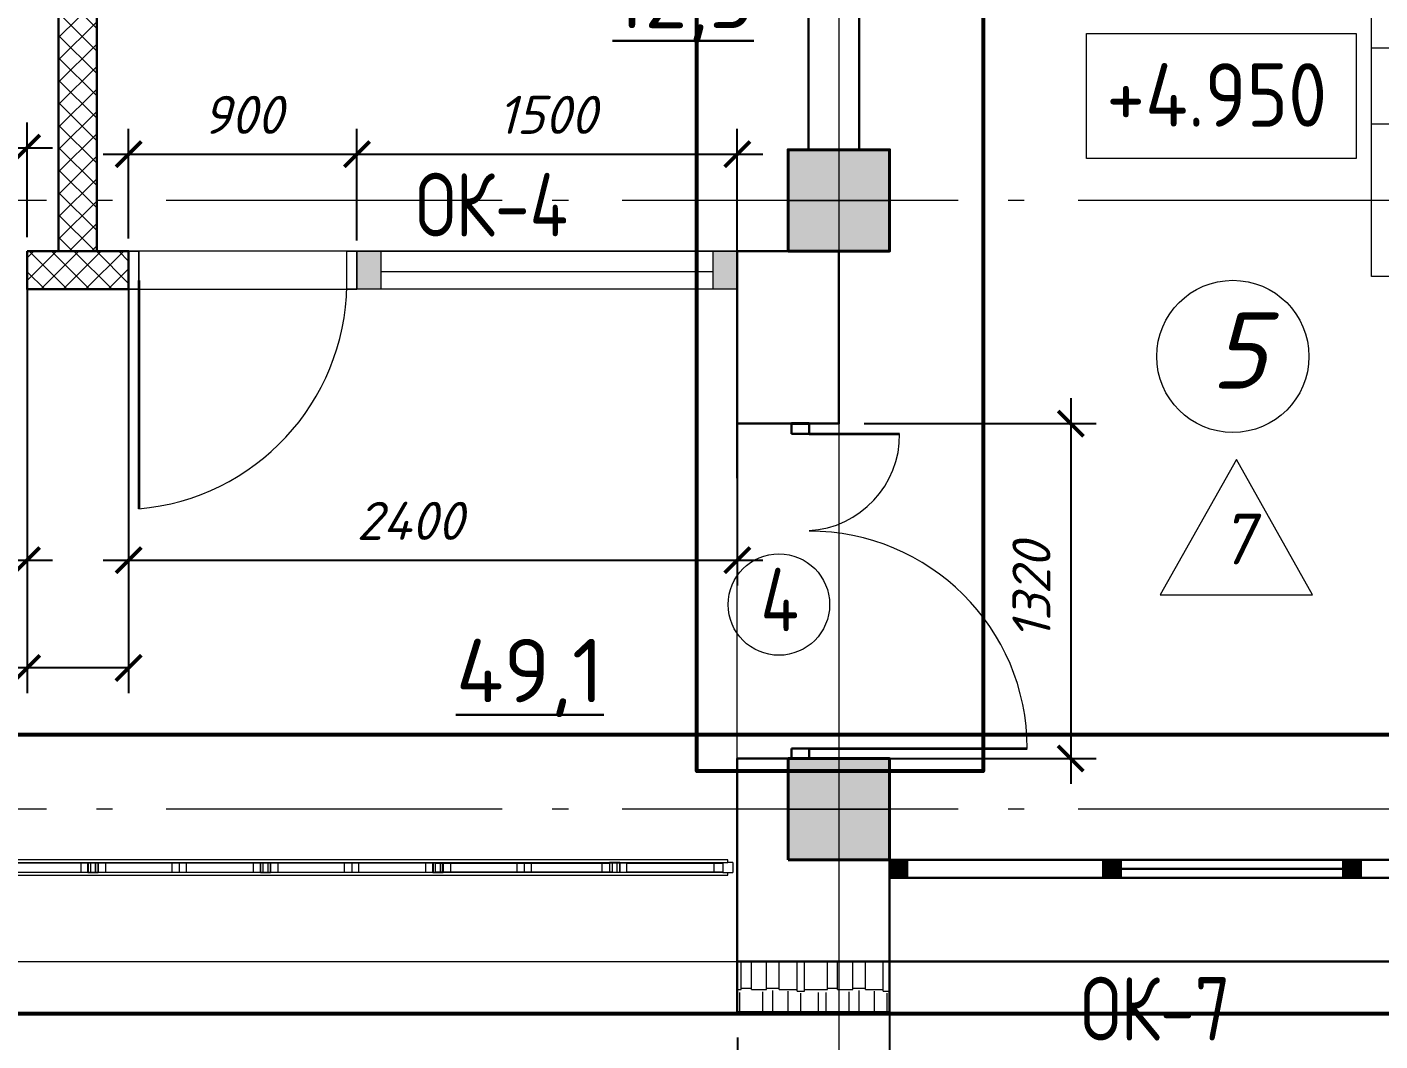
# Model space of a CAD drawing. Header units: millimetres. Extents: x -6419137 to 687965, y -598396 to 179722.
# Drawn here: x 231369 to 236702, y 12472 to 16468 of the extents above; entities that cross this region are included whole.
import ezdxf
from ezdxf.enums import TextEntityAlignment as Align

# ---------------------------------------------------------------- set-up
doc = ezdxf.new("R2010")
doc.units = ezdxf.units.MM
doc.header["$MEASUREMENT"] = 0
doc.linetypes.add('Double Dashed', pattern=[1797.222233, 1325, -211.666656, 63.333344, -197.222233])
for name, color, linetype, lineweight in [('Двери ArchiCAD', 7, 'Continuous', 0), ('Двери ArchiCAD_Ном._пера__96', 7, 'Continuous', 5), ('Двери ArchiCAD_Ном._пера__97', 7, 'Continuous', 30), ('Двери ArchiCAD_Ном._пера__98', 7, 'Continuous', 35), ('Двери ArchiCAD_Ном._пера__99', 7, 'Continuous', 40), ('колонны_Ном._пера__94', 252, 'Continuous', 5), ('колонны_Ном._пера__99', 7, 'Continuous', 40), ('лестницы_Ном._пера__96', 7, 'Continuous', 13), ('марки окон дверей', 7, 'Continuous', 0), ('марки окон дверей_Ном._пера__96', 7, 'Continuous', 5), ('Окна ArchiCAD_Ном._пера__96', 7, 'Continuous', 5), ('Окна ArchiCAD_Ном._пера__97', 7, 'Continuous', 5), ('Окна ArchiCAD_Ном._пера__99', 7, 'Continuous', 40), ('оси_Ном._пера__96', 7, 'Continuous', 5), ('площади_Ном._пера__96', 7, 'Continuous', 13), ('текст_Ном._пера__96', 7, 'Continuous', 5), ('чертеж_Ном._пера__91', 250, 'Continuous', 5), ('чертеж_Ном._пера__96', 7, 'Continuous', 13), ('штриховка_Ном._пера__95', 251, 'Continuous', 5), ('экспликац проемов_Ном._пера__1', 7, 'Continuous', 5), ('экспликац проемов_Ном._пера__97', 7, 'Continuous', 5), ('№ помещений_Ном._пера__96', 7, 'Continuous', 13)]:
    doc.layers.add(name, color=color, linetype=linetype, lineweight=lineweight)
for name, color, linetype in [('колонны', 7, 'Continuous'), ('оси', 7, 'Continuous'), ('размеры', 7, 'Continuous'), ('стены внутр', 7, 'Continuous'), ('стены наруж', 7, 'Continuous'), ('текст', 7, 'Continuous'), ('№ помещений', 7, 'Continuous')]:
    doc.layers.add(name, color=color, linetype=linetype)
doc.styles.get("Standard").update_dxf_attribs({"font": 'isocpeui.ttf'})
doc.styles.add('СГЕНЕРИР_СТИЛЬ_1', font='gost_2_304-81_type.ttf')
doc.styles.add('СГЕНЕРИР_СТИЛЬ_2', font='gost_2_304-81_type.ttf')
doc.styles.add('СГЕНЕРИР_СТИЛЬ_3', font='CS_Gost2304.shx')
doc.styles.add('СГЕНЕРИР_СТИЛЬ_5', font='CS_Gost2304.shx')
doc.styles.add('СГЕНЕРИР_СТИЛЬ_9', font='isocp.shx')
doc.dimstyles.get("Standard").update_dxf_attribs({"dimtxt": 150, "dimasz": 100, "dimexe": 100, "dimexo": 100, "dimgap": 80, "dimtad": 1, "dimtoh": 1, "dimdec": 0, "dimzin": 0, "dimdsep": 46, "dimtxsty": 'Standard', "dimblk": 'ARCHTICK', "dimblk2": 'ARCHTICK', "dimcen": 0.09, "dimdle": 100, "dimadec": 0, "dimazin": 0, "dimtfac": 1, "dimtdec": 0, "dimtofl": 0, "dimtmove": 0, "dimatfit": 3, "dimfxl": 1, "dimtolj": 1, "dimtzin": 0, "dimarcsym": 0})
pattern_1 = [(45, (842.22223, 0), (-0.088388348, 0.088388348), [])]

# ---------------------------------------------------------------- blocks, each defined once
blk = doc.blocks.new('л 4950 17+3+15')
at = {"layer": 'лестницы_Ном._пера__96', "linetype": 'Continuous'}
for p, q in [((1100, 0), (1100, 4800)), ((0, 900), (1100, 900)), ((0, 600), (1100, 600)), ((0, 300), (1100, 300)), ((0, 0), (1100, 0))]:
    blk.add_line(p, q, dxfattribs=at)
blk = doc.blocks.new('Стандартный маркер сетки_11')
at = {"layer": 'оси_Ном._пера__96', "linetype": 'Double Dashed'}
blk.add_line((900, 0), (20403.4, 0), dxfattribs=at)
at = {"layer": 'оси_Ном._пера__96', "style": 'СГЕНЕРИР_СТИЛЬ_3'}
blk.add_attdef('AC_MarkerText_1', text='', height=350, rotation=90, dxfattribs=at).set_placement((21973.1, -208.7), align=Align.BOTTOM_LEFT)
blk = doc.blocks.new('Стандартный маркер сетки_15')
at = {"layer": 'оси_Ном._пера__96', "linetype": 'Double Dashed'}
blk.add_line((900, 0), (76534.9, 0), dxfattribs=at)
at = {"layer": 'оси_Ном._пера__96', "style": 'СГЕНЕРИР_СТИЛЬ_2'}
for tag, p in [('AC_MarkerText_1_1', (-260.8, 269.7)), ('AC_MarkerText_1_2', (77974.1, 269.7))]:
    blk.add_attdef(tag, text='', height=350, rotation=180, dxfattribs=at).set_placement(p, align=Align.BOTTOM_LEFT)
blk = doc.blocks.new('Номер помещения 15_5')
at = {"layer": '№ помещений_Ном._пера__96', "linetype": 'Continuous'}
blk.add_circle((0, 0), 300, dxfattribs=at)
at = {"layer": '№ помещений_Ном._пера__96', "insert": (-87.3, 23.3), "char_height": 300, "attachment_point": 4}
blk.add_mtext('5', dxfattribs=at)
blk = doc.blocks.new('Номер помещения 16_10')
at = {"layer": 'марки окон дверей_Ном._пера__96', "color": 1}
blk.add_circle((0, 0), 200, dxfattribs=at)
at = {"layer": 'марки окон дверей_Ном._пера__96', "insert": (-72.7, 19.4), "char_height": 250, "attachment_point": 4, "style": 'СГЕНЕРИР_СТИЛЬ_5'}
blk.add_mtext('4', dxfattribs=at)
blk = doc.blocks.new('_ArchTick')
at = {"color": 0, "linetype": 'ByBlock', "const_width": 0.15}
blk.add_lwpolyline([(-0.5, -0.5), (0.5, 0.5)], dxfattribs=at)
blk = doc.blocks.new('*D430')
at = {"layer": 'Defpoints', "color": 0, "transparency": 16777216}
for p in [(234169.9, 12585.1), (228870.1, 12383.8), (234169.9, 11780.1)]:
    blk.add_point(p, dxfattribs=at)
at = {"layer": 'размеры', "color": 0, "lineweight": -2, "transparency": 16777216}
for p, q in [((234169.9, 12485.1), (234169.9, 11680.1)), ((228870.1, 12283.8), (228870.1, 11680.1)), ((228770.1, 11780.1), (234269.9, 11780.1))]:
    blk.add_line(p, q, dxfattribs=at)
at = {"layer": 'размеры', "color": 0, "lineweight": -2, "transparency": 16777216, "xscale": 100, "yscale": 100, "zscale": 100, "rotation": 180}
blk.add_blockref('_ArchTick', (228870.1, 11780.1), dxfattribs=at)
at = {"layer": 'размеры', "color": 0, "lineweight": -2, "transparency": 16777216, "xscale": 100, "yscale": 100, "zscale": 100}
blk.add_blockref('_ArchTick', (234169.9, 11780.1), dxfattribs=at)
at = {"layer": 'размеры', "color": 0, "transparency": 16777216, "insert": (231265, 11935.1), "char_height": 150, "attachment_point": 5}
blk.add_mtext('\\A1;5300', dxfattribs=at)
blk = doc.blocks.new('Колонна_15_1', base_point=(22379, 71855.7))
at = {"layer": 'колонны_Ном._пера__94', "linetype": 'Continuous'}
blk.add_hatch(color=256, dxfattribs=at).paths.add_polyline_path([(22179, 71646.7), (22579, 71646.7), (22579, 72046.7), (22179, 72046.7)])
at = {"layer": 'колонны_Ном._пера__94', "color": 253, "lineweight": 5, "true_color": 0xa3a3a3}
for points in [[(22379, 72046.7), (22379, 71646.7)], [(22179, 71846.7), (22579, 71846.7)]]:
    blk.add_lwpolyline(points, dxfattribs=at)
at = {"layer": 'колонны_Ном._пера__99', "linetype": 'Continuous', "flags": 128}
blk.add_lwpolyline([(22179, 71646.7), (22579, 71646.7), (22579, 72046.7), (22179, 72046.7)], close=True, dxfattribs=at)
blk = doc.blocks.new('*D487')
at = {"layer": 'Defpoints', "color": 0, "transparency": 16777216}
for p in [(228768.9, 15670.1), (231368.9, 15635.1), (231368.9, 14366.9)]:
    blk.add_point(p, dxfattribs=at)
at = {"layer": 'размеры', "color": 0, "lineweight": -2, "transparency": 16777216}
for p, q in [((228768.9, 15570.1), (228768.9, 14266.9)), ((231368.9, 15535.1), (231368.9, 14266.9)), ((228668.9, 14366.9), (231468.9, 14366.9))]:
    blk.add_line(p, q, dxfattribs=at)
at = {"layer": 'размеры', "color": 0, "lineweight": -2, "transparency": 16777216, "xscale": 100, "yscale": 100, "zscale": 100, "rotation": 180}
blk.add_blockref('_ArchTick', (228768.9, 14366.9), dxfattribs=at)
at = {"layer": 'размеры', "color": 0, "lineweight": -2, "transparency": 16777216, "xscale": 100, "yscale": 100, "zscale": 100}
blk.add_blockref('_ArchTick', (231368.9, 14366.9), dxfattribs=at)
at = {"layer": 'размеры', "color": 0, "transparency": 16777216, "insert": (230094.1, 14521.9), "char_height": 150, "attachment_point": 5}
blk.add_mtext('\\A1;2600', dxfattribs=at)
blk = doc.blocks.new('*D488')
at = {"layer": 'Defpoints', "color": 0, "transparency": 16777216}
for p in [(231369.2, 15992.5), (230468.9, 15547.5), (231369.2, 15540.2)]:
    blk.add_point(p, dxfattribs=at)
at = {"layer": 'размеры', "color": 0, "lineweight": -2, "transparency": 16777216}
for p, q in [((230468.9, 15647.5), (230468.9, 16092.5)), ((231369.2, 15640.2), (231369.2, 16092.5)), ((230368.9, 15992.5), (231469.2, 15992.5))]:
    blk.add_line(p, q, dxfattribs=at)
at = {"layer": 'размеры', "color": 0, "lineweight": -2, "transparency": 16777216, "xscale": 100, "yscale": 100, "zscale": 100, "rotation": 180}
blk.add_blockref('_ArchTick', (230468.9, 15992.5), dxfattribs=at)
at = {"layer": 'размеры', "color": 0, "lineweight": -2, "transparency": 16777216, "xscale": 100, "yscale": 100, "zscale": 100}
blk.add_blockref('_ArchTick', (231369.2, 15992.5), dxfattribs=at)
at = {"layer": 'размеры', "color": 0, "transparency": 16777216, "insert": (230919.1, 16147.5), "char_height": 150, "attachment_point": 5}
blk.add_mtext('\\A1;900', dxfattribs=at)
blk = doc.blocks.new('*D489')
at = {"layer": 'Defpoints', "color": 0, "transparency": 16777216}
for p in [(232669.2, 15967.4), (231769.2, 15534.7), (232669.2, 15527.4)]:
    blk.add_point(p, dxfattribs=at)
at = {"layer": 'размеры', "color": 0, "lineweight": -2, "transparency": 16777216}
for p, q in [((231769.2, 15634.7), (231769.2, 16067.4)), ((232669.2, 15627.4), (232669.2, 16067.4)), ((231669.2, 15967.4), (232769.2, 15967.4))]:
    blk.add_line(p, q, dxfattribs=at)
at = {"layer": 'размеры', "color": 0, "lineweight": -2, "transparency": 16777216, "xscale": 100, "yscale": 100, "zscale": 100, "rotation": 180}
blk.add_blockref('_ArchTick', (231769.2, 15967.4), dxfattribs=at)
at = {"layer": 'размеры', "color": 0, "lineweight": -2, "transparency": 16777216, "xscale": 100, "yscale": 100, "zscale": 100}
blk.add_blockref('_ArchTick', (232669.2, 15967.4), dxfattribs=at)
at = {"layer": 'размеры', "color": 0, "transparency": 16777216, "insert": (232219.2, 16122.4), "char_height": 150, "attachment_point": 5}
blk.add_mtext('\\A1;900', dxfattribs=at)
blk = doc.blocks.new('*D490')
at = {"layer": 'Defpoints', "color": 0, "transparency": 16777216}
for p in [(231769.2, 15331.6), (234168.9, 15313.4), (234168.9, 14366.9)]:
    blk.add_point(p, dxfattribs=at)
at = {"layer": 'размеры', "color": 0, "lineweight": -2, "transparency": 16777216}
for p, q in [((231769.2, 15231.6), (231769.2, 14266.9)), ((234168.9, 15213.4), (234168.9, 14266.9)), ((231669.2, 14366.9), (234268.9, 14366.9))]:
    blk.add_line(p, q, dxfattribs=at)
at = {"layer": 'размеры', "color": 0, "lineweight": -2, "transparency": 16777216, "xscale": 100, "yscale": 100, "zscale": 100, "rotation": 180}
blk.add_blockref('_ArchTick', (231769.2, 14366.9), dxfattribs=at)
at = {"layer": 'размеры', "color": 0, "lineweight": -2, "transparency": 16777216, "xscale": 100, "yscale": 100, "zscale": 100}
blk.add_blockref('_ArchTick', (234168.9, 14366.9), dxfattribs=at)
at = {"layer": 'размеры', "color": 0, "transparency": 16777216, "insert": (232878.5, 14521.9), "char_height": 150, "attachment_point": 5}
blk.add_mtext('\\A1;2400', dxfattribs=at)
blk = doc.blocks.new('A$C183D5E72')
at = {"layer": 'Двери ArchiCAD_Ном._пера__97', "linetype": 'Continuous', "true_color": 0x3dcfff}
h = blk.add_hatch(dxfattribs=at)
h.set_pattern_fill('ANSI31', color=140)
h.paths.add_polyline_path([(-1010.8, 388.8), (-1080.8, 388.8), (-1080.8, 318.8), (-1010.8, 318.8)])
h = blk.add_hatch(dxfattribs=at)
h.set_pattern_fill('ANSI31', color=140)
h.set_pattern_definition(pattern_1)
h.paths.add_polyline_path([(-168.6, 388.8), (-238.6, 388.8), (-238.6, 318.8), (-168.6, 318.8)])
h = blk.add_hatch(dxfattribs=at)
h.set_pattern_fill('ANSI31', color=140)
h.set_pattern_definition(pattern_1)
h.paths.add_polyline_path([(707, 388.8), (777, 388.8), (777, 318.8), (707, 318.8)])
h = blk.add_hatch(dxfattribs=at)
h.set_pattern_fill('ANSI31', color=140)
h.set_pattern_definition([(45, (2630, 0), (-0.088388348, 0.088388348), [])])
h.paths.add_polyline_path([(1619.2, 388.8), (1549.2, 388.8), (1549.2, 318.8), (1619.2, 318.8)])
at = {"layer": 'Двери ArchiCAD_Ном._пера__97', "color": 140, "linetype": 'Continuous', "true_color": 0x3dcfff}
for p, q in [((-1080.8, 388.8), (-1010.8, 388.8)), ((-1080.8, 318.8), (-1080.8, 388.8)), ((-1080.8, 318.8), (-1080.8, 388.8)), ((-1080.8, -11.2), (-1080.8, 388.8)), ((-1080.8, 388.8), (1619.2, 388.8)), ((-1010.8, 388.8), (1549.2, 388.8)), ((-1010.8, 318.8), (-1010.8, 388.8)), ((-1010.8, 388.8), (-1010.8, 318.8)), ((-238.6, 388.8), (-168.6, 388.8)), ((-238.6, 318.8), (-238.6, 388.8)), ((-238.6, 318.8), (-238.6, 388.8)), ((-168.6, 318.8), (-168.6, 388.8)), ((-168.6, 388.8), (-168.6, 318.8)), ((707, 318.8), (707, 388.8)), ((777, 388.8), (707, 388.8)), ((707, 388.8), (707, 318.8)), ((777, 318.8), (777, 388.8)), ((777, 318.8), (777, 388.8)), ((1549.2, 388.8), (1549.2, 318.8)), ((1549.2, 388.8), (1549.2, 318.8)), ((1549.2, 318.8), (1549.2, 388.8)), ((1549.2, 388.8), (1619.2, 388.8)), ((1619.2, 388.8), (1619.2, 318.8)), ((1619.2, 388.8), (1619.2, -11.2)), ((-1010.8, 318.8), (-1080.8, 318.8)), ((1549.2, 318.8), (-1010.8, 318.8)), ((-168.6, 318.8), (-238.6, 318.8)), ((707, 318.8), (777, 318.8)), ((1619.2, 318.8), (1549.2, 318.8)), ((1619.2, -11.2), (-1080.8, -11.2))]:
    blk.add_line(p, q, dxfattribs=at)
blk.add_lwpolyline([(-168.6, 353.8), (707, 353.8)], dxfattribs=at)
at = {"layer": 'Двери ArchiCAD_Ном._пера__99', "color": 140, "linetype": 'Continuous', "true_color": 0x3dcfff}
blk.add_line((1619.2, 318.8), (1619.2, 388.8), dxfattribs=at)
blk = doc.blocks.new('A$C6D3F4546')
at = {"layer": 'Двери ArchiCAD_Ном._пера__97', "linetype": 'Continuous'}
for p, q in [((-21.4, 973.6), (-21.4, 933.6)), ((48.6, 973.6), (-21.4, 973.6)), ((48.6, 933.6), (48.6, 973.6)), ((-21.4, 933.6), (48.6, 933.6)), ((48.6, -306.4), (-21.4, -306.4)), ((-21.4, -306.4), (-21.4, -346.4)), ((48.6, -346.4), (48.6, -306.4)), ((-21.4, -346.4), (48.6, -346.4))]:
    blk.add_line(p, q, dxfattribs=at)
at = {"layer": 'Двери ArchiCAD_Ном._пера__97', "color": 253, "linetype": 'Continuous', "true_color": 0xa3a3a3}
for p, q in [((-21.4, 973.6), (-21.4, 933.6)), ((48.6, 973.6), (-21.4, 973.6)), ((48.6, 933.6), (48.6, 973.6)), ((-21.4, 933.6), (48.6, 933.6)), ((48.6, -306.4), (-21.4, -306.4)), ((-21.4, -306.4), (-21.4, -346.4)), ((48.6, -346.4), (48.6, -306.4)), ((-21.4, -346.4), (48.6, -346.4))]:
    blk.add_line(p, q, dxfattribs=at)
at = {"layer": 'Двери ArchiCAD_Ном._пера__97', "lineweight": 40}
for points in [[(-21.4, 973.6), (48.6, 973.6)], [(-21.4, -346.4), (48.6, -346.4)]]:
    blk.add_lwpolyline(points, dxfattribs=at)
at = {"layer": 'Двери ArchiCAD_Ном._пера__97', "color": 253, "lineweight": 40, "true_color": 0xa3a3a3}
for points in [[(-21.4, 973.6), (48.6, 973.6)], [(-21.4, -346.4), (48.6, -346.4)]]:
    blk.add_lwpolyline(points, dxfattribs=at)
at = {"layer": 'Двери ArchiCAD_Ном._пера__97', "linetype": 'Continuous', "lineweight": 0}
for centre, major_axis, ratio, start_param, end_param in [((42.8, 915.5), (252.5, 269.5), 0.966778, 3.926991, 5.497787), ((49.6, -309.6), (606.6, 609.6), 0.997593, -0.785398, 0.785398)]:
    blk.add_ellipse(centre, major_axis=major_axis, ratio=ratio, start_param=start_param, end_param=end_param, dxfattribs=at)
at = {"layer": 'Двери ArchiCAD_Ном._пера__98', "linetype": 'Continuous'}
for p, q in [((48.6, 933.6), (405.6, 933.6)), ((48.6, -306.4), (908.6, -306.4))]:
    blk.add_line(p, q, dxfattribs=at)
at = {"layer": 'Двери ArchiCAD_Ном._пера__98', "color": 253, "linetype": 'Continuous', "true_color": 0xa3a3a3}
for p, q in [((48.6, 933.6), (405.6, 933.6)), ((48.6, -306.4), (908.6, -306.4))]:
    blk.add_line(p, q, dxfattribs=at)
blk = doc.blocks.new('*D499')
at = {"layer": 'Defpoints', "color": 0, "transparency": 16777216}
for p in [(231769.2, 15556.6), (231369.6, 15480.1), (231769.2, 13942.2)]:
    blk.add_point(p, dxfattribs=at)
at = {"layer": 'размеры', "color": 0, "lineweight": -2, "transparency": 16777216}
for p, q in [((231769.2, 15456.6), (231769.2, 13842.2)), ((231369.6, 15380.1), (231369.6, 13842.2)), ((231369.6, 13942.2), (230783.6, 13942.2)), ((231769.2, 13942.2), (231269.6, 13942.2))]:
    blk.add_line(p, q, dxfattribs=at)
at = {"layer": 'размеры', "color": 0, "lineweight": -2, "transparency": 16777216, "xscale": 100, "yscale": 100, "zscale": 100, "rotation": 180}
blk.add_blockref('_ArchTick', (231369.6, 13942.2), dxfattribs=at)
at = {"layer": 'размеры', "color": 0, "lineweight": -2, "transparency": 16777216, "xscale": 100, "yscale": 100, "zscale": 100}
blk.add_blockref('_ArchTick', (231769.2, 13942.2), dxfattribs=at)
at = {"layer": 'размеры', "color": 0, "transparency": 16777216, "insert": (231026.6, 14097.2), "char_height": 150, "attachment_point": 5}
blk.add_mtext('\\A1;400', dxfattribs=at)
blk = doc.blocks.new('A$C796C3EA3')
at = {"layer": 'Окна ArchiCAD_Ном._пера__96', "linetype": 'Continuous'}
for points in [[(-512.8, 283.6), (-417.8, 283.6), (-417.8, 133.6), (-512.8, 133.6)], [(-512.8, 283.6), (-417.8, 283.6), (-417.8, 133.6), (-512.8, 133.6)], [(987.2, 133.6), (892.2, 133.6), (892.2, 283.6), (987.2, 283.6)], [(987.2, 133.6), (892.2, 133.6), (892.2, 283.6), (987.2, 283.6)]]:
    blk.add_hatch(color=140, dxfattribs=at).paths.add_polyline_path(points)
at = {"layer": 'Двери ArchiCAD_Ном._пера__96'}
blk.add_arc((-1447.6, 160.3), 894.9, 274.7951, 359.2245, dxfattribs=at)
at = {"layer": 'Двери ArchiCAD_Ном._пера__96', "color": 253, "true_color": 0xa3a3a3}
blk.add_arc((-1447.6, 160.3), 894.9, 274.7951, 359.2245, dxfattribs=at)
at = {"layer": 'Двери ArchiCAD_Ном._пера__97', "color": 253, "linetype": 'Continuous', "lineweight": 0, "true_color": 0xa3a3a3}
for p, q in [((-1372.8, 283.6), (-1412.8, 283.6)), ((-1412.8, 133.6), (-1412.8, 283.6)), ((-1412.8, 283.6), (-1372.8, 283.6)), ((-1372.8, 283.6), (-1412.8, 283.6)), ((-1412.8, 133.6), (-1412.8, 283.6)), ((-1412.8, 283.6), (-1372.8, 283.6)), ((-1372.8, 133.6), (-1372.8, 283.6)), ((-1372.8, 283.6), (-1372.8, 133.6)), ((-1372.8, 133.6), (-1372.8, 283.6)), ((-1372.8, 283.6), (-1372.8, 133.6)), ((-552.8, 133.6), (-552.8, 283.6)), ((-552.8, 283.6), (-512.8, 283.6)), ((-552.8, 133.6), (-552.8, 283.6)), ((-552.8, 283.6), (-512.8, 283.6)), ((-512.8, 283.6), (-512.8, 133.6)), ((-512.8, 283.6), (-512.8, 133.6)), ((-1412.8, 133.6), (-1372.8, 133.6)), ((-1372.8, 133.6), (-1412.8, 133.6)), ((-1412.8, 133.6), (-1372.8, 133.6)), ((-1372.8, 133.6), (-1412.8, 133.6)), ((-512.8, 133.6), (-552.8, 133.6)), ((-512.8, 133.6), (-552.8, 133.6))]:
    blk.add_line(p, q, dxfattribs=at)
at = {"layer": 'Двери ArchiCAD_Ном._пера__98', "linetype": 'Continuous'}
blk.add_line((-1372.8, 168.6), (-1372.8, -731.4), dxfattribs=at)
at = {"layer": 'Двери ArchiCAD_Ном._пера__98', "color": 253, "linetype": 'Continuous', "true_color": 0xa3a3a3}
blk.add_line((-1372.8, 168.6), (-1372.8, -731.4), dxfattribs=at)
at = {"layer": 'Двери ArchiCAD_Ном._пера__99', "color": 253, "linetype": 'Continuous', "lineweight": 0, "true_color": 0xa3a3a3}
for p, q in [((-1412.8, 283.6), (-1412.8, 133.6)), ((-1412.8, 283.6), (-1412.8, 133.6)), ((-1372.8, 133.6), (-1372.8, 283.6)), ((-1372.8, 133.6), (-1372.8, 283.6)), ((-512.8, 133.6), (-512.8, 283.6)), ((-512.8, 133.6), (-512.8, 283.6))]:
    blk.add_line(p, q, dxfattribs=at)
at = {"layer": 'Окна ArchiCAD_Ном._пера__96', "color": 140, "linetype": 'Continuous'}
for p, q in [((-512.8, 283.6), (-1412.8, 283.6)), ((-512.8, 283.6), (-1412.8, 283.6)), ((-512.8, 283.6), (-417.8, 283.6)), ((987.2, 283.6), (-512.8, 283.6)), ((-512.8, 283.6), (-417.8, 283.6)), ((987.2, 283.6), (-512.8, 283.6)), ((-417.8, 283.6), (892.2, 283.6)), ((-417.8, 283.6), (892.2, 283.6)), ((892.2, 133.6), (892.2, 283.6)), ((892.2, 283.6), (987.2, 283.6)), ((892.2, 133.6), (892.2, 283.6)), ((892.2, 283.6), (987.2, 283.6)), ((987.2, 283.6), (987.2, 133.6)), ((987.2, 133.6), (987.2, 283.6)), ((987.2, 283.6), (987.2, 133.6)), ((987.2, 133.6), (987.2, 283.6)), ((-1412.8, 133.6), (-512.8, 133.6)), ((-1412.8, 133.6), (-512.8, 133.6)), ((892.2, 133.6), (-417.8, 133.6)), ((892.2, 133.6), (-417.8, 133.6))]:
    blk.add_line(p, q, dxfattribs=at)
at = {"layer": 'Окна ArchiCAD_Ном._пера__96', "color": 253, "linetype": 'Continuous', "true_color": 0xa3a3a3}
for p, q in [((-1412.8, 283.6), (-1412.8, 133.6)), ((-1412.8, 283.6), (-1412.8, 133.6)), ((-1372.8, 133.6), (-1372.8, 283.6)), ((-1372.8, 133.6), (-1372.8, 283.6)), ((-512.8, 283.6), (-512.8, 133.6)), ((-512.8, 133.6), (-512.8, 283.6)), ((-512.8, 283.6), (-512.8, 133.6)), ((-512.8, 133.6), (-512.8, 283.6))]:
    blk.add_line(p, q, dxfattribs=at)
at = {"layer": 'Окна ArchiCAD_Ном._пера__96', "color": 140, "linetype": 'Continuous'}
blk.add_lwpolyline([(-417.8, 203.6), (892.2, 203.6)], dxfattribs=at)
blk.add_lwpolyline([(-417.8, 203.6), (892.2, 203.6)], dxfattribs=at)
at = {"layer": 'Окна ArchiCAD_Ном._пера__97', "color": 253, "linetype": 'Continuous', "true_color": 0xa3a3a3}
for p, q in [((-417.8, 283.6), (-417.8, 133.6)), ((-417.8, 283.6), (-417.8, 133.6)), ((-417.8, 133.6), (-512.8, 133.6)), ((-417.8, 133.6), (-512.8, 133.6))]:
    blk.add_line(p, q, dxfattribs=at)
at = {"layer": 'Окна ArchiCAD_Ном._пера__97', "color": 140, "linetype": 'Continuous'}
blk.add_line((987.2, 133.6), (-512.8, 133.6), dxfattribs=at)
blk.add_line((987.2, 133.6), (-512.8, 133.6), dxfattribs=at)
at = {"layer": 'Окна ArchiCAD_Ном._пера__97', "linetype": 'Continuous'}
blk.add_line((987.2, 133.6), (892.2, 133.6), dxfattribs=at)
blk.add_line((987.2, 133.6), (892.2, 133.6), dxfattribs=at)
at = {"layer": 'Окна ArchiCAD_Ном._пера__99', "color": 253, "linetype": 'Continuous', "lineweight": 0, "true_color": 0xa3a3a3}
for p, q in [((-1372.8, 283.6), (-1372.8, 133.6)), ((-1372.8, 283.6), (-1372.8, 133.6)), ((-512.8, 283.6), (-512.8, 133.6)), ((-512.8, 283.6), (-512.8, 133.6))]:
    blk.add_line(p, q, dxfattribs=at)
blk = doc.blocks.new('*D559')
at = {"layer": 'Defpoints', "color": 0, "transparency": 16777216}
for p in [(234569.2, 14905.1), (234370.2, 13585.1), (235483.3, 13585.1)]:
    blk.add_point(p, dxfattribs=at)
at = {"layer": 'размеры', "color": 0, "lineweight": -2, "transparency": 16777216}
for p, q in [((235483.3, 15005.1), (235483.3, 13485.1)), ((234669.2, 14905.1), (235583.3, 14905.1)), ((234470.2, 13585.1), (235583.3, 13585.1))]:
    blk.add_line(p, q, dxfattribs=at)
at = {"layer": 'размеры', "color": 0, "lineweight": -2, "transparency": 16777216, "xscale": 100, "yscale": 100, "zscale": 100}
for p, rotation in [((235483.3, 14905.1), 90), ((235483.3, 13585.1), 270)]:
    blk.add_blockref('_ArchTick', p, dxfattribs=dict(at, rotation=rotation))
at = {"layer": 'размеры', "color": 0, "transparency": 16777216, "insert": (235328.3, 14245.1), "char_height": 150, "attachment_point": 5, "rotation": 90}
blk.add_mtext('\\A1;1320', dxfattribs=at)
blk = doc.blocks.new('*D517')
at = {"layer": 'Defpoints', "color": 0, "transparency": 16777216}
for p in [(234768.6, 12951.8), (237468.6, 12021.6), (237468.6, 11780.1)]:
    blk.add_point(p, dxfattribs=at)
at = {"layer": 'размеры', "color": 0, "lineweight": -2, "transparency": 16777216}
for p, q in [((234768.6, 12851.8), (234768.6, 11680.1)), ((237468.6, 11921.6), (237468.6, 11680.1)), ((234668.6, 11780.1), (237568.6, 11780.1))]:
    blk.add_line(p, q, dxfattribs=at)
at = {"layer": 'размеры', "color": 0, "lineweight": -2, "transparency": 16777216, "xscale": 100, "yscale": 100, "zscale": 100, "rotation": 180}
blk.add_blockref('_ArchTick', (234768.6, 11780.1), dxfattribs=at)
at = {"layer": 'размеры', "color": 0, "lineweight": -2, "transparency": 16777216, "xscale": 100, "yscale": 100, "zscale": 100}
blk.add_blockref('_ArchTick', (237468.6, 11780.1), dxfattribs=at)
at = {"layer": 'размеры', "color": 0, "transparency": 16777216, "insert": (236118.6, 11936.1), "char_height": 150, "attachment_point": 5}
blk.add_mtext('\\A1;2700', dxfattribs=at)
blk = doc.blocks.new('A$C612E14F4')
at = {"layer": 'чертеж_Ном._пера__96', "color": 34, "linetype": 'Continuous', "true_color": 0x994d00}
for p, q in [((-4405.1, 92.5), (-4405.1, 52.5)), ((-4384.9, 92.5), (-4405.1, 92.5)), ((842.5, 102.5), (-4384.9, 102.5)), ((-4384.9, 102.5), (-4384.9, 92.5)), ((-4384.9, 92.5), (-4364.8, 92.5)), ((-4364.8, 92.5), (-3720.1, 92.5)), ((-4364.8, 92.5), (-4364.8, 90.5)), ((-4364.8, 54.5), (-4364.8, 90.5)), ((-4364.8, 90.5), (-3748.6, 90.5)), ((-3748.6, 54.5), (-4364.8, 54.5)), ((-4364.8, 54.5), (-4364.8, 52.5)), ((-4331.2, 90.5), (-4331.2, 54.5)), ((-4068.4, 54.5), (-4068.4, 90.5)), ((-4039.9, 90.5), (-4039.9, 54.5)), ((-4011.4, 54.5), (-4011.4, 90.5)), ((-3748.6, 90.5), (-3720.1, 90.5)), ((-3748.6, 54.5), (-3748.6, 90.5)), ((-3720.1, 54.5), (-3748.6, 54.5)), ((-3720.1, 92.5), (-3679.8, 92.5)), ((-3720.1, 90.5), (-3720.1, 92.5)), ((-3720.1, 90.5), (-3720.1, 54.5)), ((-3720.1, 52.5), (-3720.1, 54.5)), ((-3709.9, 90.5), (-3719.2, 90.5)), ((-3719.2, 90.5), (-3719.2, 54.5)), ((-3719.2, 54.5), (-3709.9, 54.5)), ((-3068.6, 90.5), (-3709.9, 90.5)), ((-3709.9, 90.5), (-3709.9, 54.5)), ((-3709.9, 54.5), (-3068.6, 54.5)), ((-3690.7, 90.5), (-3690.7, 54.5)), ((-3681.4, 90.5), (-3681.4, 54.5)), ((-3679.8, 92.5), (-3040.1, 92.5)), ((-3679.8, 92.5), (-3679.8, 52.5)), ((-3651.3, 90.5), (-3651.3, 54.5)), ((-3388.4, 54.5), (-3388.4, 90.5)), ((-3359.9, 90.5), (-3359.9, 54.5)), ((-3331.4, 54.5), (-3331.4, 90.5)), ((-3040.1, 90.5), (-3068.6, 90.5)), ((-3068.6, 54.5), (-3068.6, 90.5)), ((-3068.6, 54.5), (-3040.1, 54.5)), ((-3040.1, 92.5), (-2999.8, 92.5)), ((-3040.1, 92.5), (-3040.1, 90.5)), ((-3039.2, 90.5), (-3040.1, 90.5)), ((-3040.1, 54.5), (-3040.1, 90.5)), ((-3040.1, 54.5), (-3040.1, 52.5)), ((-3040.1, 54.5), (-3039.2, 54.5)), ((-3030, 90.5), (-3039.2, 90.5)), ((-3039.2, 90.5), (-3039.2, 54.5)), ((-3039.2, 54.5), (-3030, 54.5)), ((-3038.4, 54.5), (-3038.4, 90.5)), ((-2388.6, 90.5), (-3030, 90.5)), ((-3030, 90.5), (-3030, 54.5)), ((-3030, 54.5), (-2388.6, 54.5)), ((-3010.7, 90.5), (-3010.7, 54.5)), ((-3009.9, 54.5), (-3009.9, 90.5)), ((-3001.5, 90.5), (-3001.5, 54.5)), ((-2999.8, 92.5), (-2360.2, 92.5)), ((-2999.8, 92.5), (-2999.8, 52.5)), ((-2971.3, 90.5), (-2971.3, 54.5)), ((-2708.5, 54.5), (-2708.5, 90.5)), ((-2680, 90.5), (-2680, 54.5)), ((-2651.5, 54.5), (-2651.5, 90.5)), ((-2360.2, 90.5), (-2388.6, 90.5)), ((-2388.6, 90.5), (-2388.6, 54.5)), ((-2388.6, 54.5), (-2360.2, 54.5)), ((-2360.2, 92.5), (-2319.9, 92.5)), ((-2360.2, 92.5), (-2360.2, 90.5)), ((-2359.3, 90.5), (-2360.2, 90.5)), ((-2360.2, 54.5), (-2360.2, 90.5)), ((-2360.2, 54.5), (-2360.2, 52.5)), ((-2360.2, 54.5), (-2359.3, 54.5)), ((-2350, 90.5), (-2359.3, 90.5)), ((-2359.3, 90.5), (-2359.3, 54.5)), ((-2359.3, 54.5), (-2350, 54.5)), ((-2358.5, 54.5), (-2358.5, 90.5)), ((-1708.7, 90.5), (-2350, 90.5)), ((-2350, 90.5), (-2350, 54.5)), ((-2350, 54.5), (-1708.7, 54.5)), ((-2330.8, 90.5), (-2330.8, 54.5)), ((-2330, 54.5), (-2330, 90.5)), ((-2321.5, 90.5), (-2321.5, 54.5)), ((-2319.9, 92.5), (-1680.2, 92.5)), ((-2319.9, 92.5), (-2319.9, 52.5)), ((-2291.4, 90.5), (-2291.4, 54.5)), ((-2028.5, 54.5), (-2028.5, 90.5)), ((-2000, 90.5), (-2000, 54.5)), ((-1971.5, 54.5), (-1971.5, 90.5)), ((-1680.2, 90.5), (-1708.7, 90.5)), ((-1708.7, 90.5), (-1708.7, 54.5)), ((-1708.7, 54.5), (-1680.2, 54.5)), ((-1680.2, 92.5), (-1639.9, 92.5)), ((-1680.2, 92.5), (-1680.2, 90.5)), ((-1679.3, 90.5), (-1680.2, 90.5)), ((-1680.2, 54.5), (-1680.2, 90.5)), ((-1680.2, 54.5), (-1680.2, 52.5)), ((-1680.2, 54.5), (-1679.3, 54.5)), ((-1670.1, 90.5), (-1679.3, 90.5)), ((-1679.3, 90.5), (-1679.3, 54.5)), ((-1679.3, 54.5), (-1670.1, 54.5)), ((-1678.5, 54.5), (-1678.5, 90.5)), ((-1028.7, 90.5), (-1670.1, 90.5)), ((-1670.1, 90.5), (-1670.1, 54.5)), ((-1670.1, 54.5), (-1028.7, 54.5)), ((-1650.8, 90.5), (-1650.8, 54.5)), ((-1650, 54.5), (-1650, 90.5)), ((-1641.6, 90.5), (-1641.6, 54.5)), ((-1639.9, 92.5), (-1000.2, 92.5)), ((-1639.9, 92.5), (-1639.9, 52.5)), ((-1611.4, 90.5), (-1611.4, 54.5)), ((-1348.6, 54.5), (-1348.6, 90.5)), ((-1320.1, 90.5), (-1320.1, 54.5)), ((-1291.6, 54.5), (-1291.6, 90.5)), ((-1000.2, 90.5), (-1028.7, 90.5)), ((-1028.7, 90.5), (-1028.7, 54.5)), ((-1028.7, 54.5), (-1000.2, 54.5)), ((-1000.2, 92.5), (-959.9, 92.5)), ((-1000.2, 92.5), (-1000.2, 90.5)), ((-999.4, 90.5), (-1000.2, 90.5)), ((-1000.2, 54.5), (-1000.2, 90.5)), ((-1000.2, 54.5), (-1000.2, 52.5)), ((-1000.2, 54.5), (-999.4, 54.5)), ((-990.1, 90.5), (-999.4, 90.5)), ((-999.4, 90.5), (-999.4, 54.5)), ((-999.4, 54.5), (-990.1, 54.5)), ((-998.6, 54.5), (-998.6, 90.5)), ((-348.8, 90.5), (-990.1, 90.5)), ((-990.1, 90.5), (-990.1, 54.5)), ((-990.1, 54.5), (-348.8, 54.5)), ((-970.9, 90.5), (-970.9, 54.5)), ((-970.1, 54.5), (-970.1, 90.5)), ((-961.6, 90.5), (-961.6, 54.5)), ((-959.9, 92.5), (-320.3, 92.5)), ((-959.9, 92.5), (-959.9, 52.5)), ((-931.5, 90.5), (-931.5, 54.5)), ((-668.6, 54.5), (-668.6, 90.5)), ((-640.1, 90.5), (-640.1, 54.5)), ((-611.6, 54.5), (-611.6, 90.5)), ((-320.3, 90.5), (-348.8, 90.5)), ((-348.8, 90.5), (-348.8, 54.5)), ((-348.8, 54.5), (-320.3, 54.5)), ((-320.3, 92.5), (-280, 92.5)), ((-320.3, 92.5), (-320.3, 90.5)), ((-319.4, 90.5), (-320.3, 90.5)), ((-320.3, 54.5), (-320.3, 90.5)), ((-320.3, 54.5), (-320.3, 52.5)), ((-320.3, 54.5), (-319.4, 54.5)), ((-310.2, 90.5), (-319.4, 90.5)), ((-319.4, 90.5), (-319.4, 54.5)), ((-319.4, 54.5), (-310.2, 54.5)), ((-318.6, 54.5), (-318.6, 90.5)), ((-310.2, 90.5), (347.6, 90.5)), ((-310.2, 54.5), (-310.2, 90.5)), ((347.6, 54.5), (-310.2, 54.5)), ((-290.9, 90.5), (-290.9, 54.5)), ((-290.1, 54.5), (-290.1, 90.5)), ((-281.7, 54.5), (-281.7, 90.5)), ((-280, 92.5), (376, 92.5)), ((-280, 92.5), (-280, 52.5)), ((-251.5, 90.5), (-251.5, 54.5)), ((11.3, 54.5), (11.3, 90.5)), ((39.8, 90.5), (39.8, 54.5)), ((68.3, 54.5), (68.3, 90.5)), ((347.6, 90.5), (376, 90.5)), ((347.6, 54.5), (347.6, 90.5)), ((376, 54.5), (347.6, 54.5)), ((416.3, 92.5), (376, 92.5)), ((376, 90.5), (376, 92.5)), ((377.7, 90.5), (376, 90.5)), ((376, 90.5), (376, 54.5)), ((376, 52.5), (376, 54.5)), ((376, 54.5), (377.7, 54.5)), ((386.2, 90.5), (377.7, 90.5)), ((377.7, 54.5), (377.7, 90.5)), ((386.2, 54.5), (377.7, 54.5)), ((414.7, 90.5), (386.2, 90.5)), ((386.2, 90.5), (386.2, 54.5)), ((386.2, 54.5), (416.3, 54.5)), ((406.2, 54.5), (406.2, 90.5)), ((414.7, 90.5), (414.7, 54.5)), ((416.3, 92.5), (822.3, 92.5)), ((416.3, 90.5), (416.3, 92.5)), ((444.8, 90.5), (416.3, 90.5)), ((416.3, 90.5), (416.3, 54.5)), ((416.3, 54.5), (444.8, 54.5)), ((416.3, 52.5), (416.3, 54.5)), ((444.8, 90.5), (822.3, 90.5)), ((444.8, 54.5), (444.8, 90.5)), ((822.3, 54.5), (444.8, 54.5)), ((788.8, 54.5), (788.8, 90.5)), ((822.3, 92.5), (822.3, 90.5)), ((822.3, 92.5), (842.5, 92.5)), ((822.3, 90.5), (822.3, 54.5)), ((822.3, 54.5), (822.3, 52.5)), ((842.5, 92.5), (842.5, 102.5)), ((862.6, 92.5), (842.5, 92.5)), ((862.6, 92.5), (862.6, 52.5)), ((-4405.1, 52.5), (-4384.9, 52.5)), ((-4384.9, 52.5), (-4384.9, 42.5)), ((-4384.9, 52.5), (-4364.8, 52.5)), ((-4384.9, 42.5), (842.5, 42.5)), ((-3720.1, 52.5), (-4364.8, 52.5)), ((-3679.8, 52.5), (-3720.1, 52.5)), ((-3040.1, 52.5), (-3679.8, 52.5)), ((-3040.1, 52.5), (-2999.8, 52.5)), ((-2360.2, 52.5), (-2999.8, 52.5)), ((-2360.2, 52.5), (-2319.9, 52.5)), ((-1680.2, 52.5), (-2319.9, 52.5)), ((-1680.2, 52.5), (-1639.9, 52.5)), ((-1000.2, 52.5), (-1639.9, 52.5)), ((-1000.2, 52.5), (-959.9, 52.5)), ((-320.3, 52.5), (-959.9, 52.5)), ((-320.3, 52.5), (-280, 52.5)), ((376, 52.5), (-280, 52.5)), ((416.3, 52.5), (376, 52.5)), ((822.3, 52.5), (416.3, 52.5)), ((822.3, 52.5), (842.5, 52.5)), ((842.5, 52.5), (862.6, 52.5)), ((842.5, 42.5), (842.5, 52.5))]:
    blk.add_line(p, q, dxfattribs=at)
blk = doc.blocks.new('*D542')
at = {"layer": 'Defpoints', "color": 0, "transparency": 16777216}
for p in [(234168.9, 15967.4), (232669.2, 15633.4), (234168.9, 14590.4)]:
    blk.add_point(p, dxfattribs=at)
at = {"layer": 'размеры', "color": 0, "lineweight": -2, "transparency": 16777216}
for p, q in [((232669.2, 15733.4), (232669.2, 16067.4)), ((234168.9, 14690.4), (234168.9, 16067.4)), ((232569.2, 15967.4), (234268.9, 15967.4))]:
    blk.add_line(p, q, dxfattribs=at)
at = {"layer": 'размеры', "color": 0, "lineweight": -2, "transparency": 16777216, "xscale": 100, "yscale": 100, "zscale": 100, "rotation": 180}
blk.add_blockref('_ArchTick', (232669.2, 15967.4), dxfattribs=at)
at = {"layer": 'размеры', "color": 0, "lineweight": -2, "transparency": 16777216, "xscale": 100, "yscale": 100, "zscale": 100}
blk.add_blockref('_ArchTick', (234168.9, 15967.4), dxfattribs=at)
at = {"layer": 'размеры', "color": 0, "transparency": 16777216, "insert": (233419.1, 16122.4), "char_height": 150, "attachment_point": 5}
blk.add_mtext('\\A1;1500', dxfattribs=at)

msp = doc.modelspace()

# ---------------------------------------------------------------- hatches: boundary and pattern name
at = {"layer": 'штриховка_Ном._пера__95', "lineweight": 5}
h = msp.add_hatch(dxfattribs=at)
h.set_pattern_fill('ANSI37', color=14, scale=500, angle=90)
h.set_pattern_definition([(135, (235165.58, 186358.17), (-44.194174, -44.194174), []), (225, (235165.58, 186358.17), (44.194174, -44.194174), [])])
h.paths.add_polyline_path([(231493.6, 15585.1), (231493.4, 21985), (231643.4, 21985.1), (231643.6, 15585.1)])
at = {"layer": 'штриховка_Ном._пера__95'}
h = msp.add_hatch(dxfattribs=at)
h.set_pattern_fill('ANSI37', color=0, scale=500, angle=90)
h.set_pattern_definition([(135, (397070.664, 86595.09), (-44.194174, -44.194174), []), (225, (397070.664, 86595.09), (44.194174, -44.194174), [])])
h.paths.add_polyline_path([(231769.2, 15584.7), (231369.8, 15584.7), (231369.8, 15434.7), (231769.2, 15434.7)])
h = msp.add_hatch(dxfattribs=at)
h.set_pattern_fill('AR-RSHKE', color=256, scale=10, style=0)
h.set_pattern_definition([(0, (396829.21, 15915), (255, 120), [60, -50, 70, -30, 90, -40]), (0, (396889.21, 15920), (255, 120), [50, -190, 40, -60]), (0, (397009.21, 15907.5), (255, 120), [30, -310]), (90, (396829.21, 15915), (-85, 120), [115, -365]), (90, (396889.21, 15915), (-85, 120), [112.5, -367.5]), (90, (396939.21, 15915), (-85, 120), [105, -375]), (90, (397009.21, 15907.5), (-85, 120), [115, -365]), (90, (397039.21, 15907.5), (-85, 120), [115, -365]), (90, (397129.21, 15915), (-85, 120), [110, -370])])
h.paths.add_polyline_path([(234328, 12784.9), (234168.9, 12784.7), (234168.9, 12585.4), (234328, 12585.6)])
h.paths.add_polyline_path([(234768.6, 12784.7), (234328, 12784.9), (234328, 12585.6), (234768.6, 12585.4)])

# ---------------------------------------------------------------- linework, layer by layer
at = {"layer": 'Двери ArchiCAD', "lineweight": 0}
msp.add_lwpolyline([(234168.9, 14905.1), (234569.2, 14905.1), (234569.2, 13585.1), (234168.9, 13585.1)], close=True, dxfattribs=at)
at = {"layer": 'стены внутр', "color": 14, "lineweight": 30}
for points in [[(231643.5, 21985.1), (231493.5, 21985.1), (231493.5, 15585.1), (231643.5, 15585.1)], [(234649.2, 21585.1), (234449.2, 21585.1), (234449.1, 15985.1), (234649.2, 15985.1)]]:
    msp.add_lwpolyline(points, close=True, dxfattribs=at)
at = {"layer": 'стены наруж', "lineweight": 30}
for points in [[(231369.2, 15585.1), (231369.2, 15435.1), (231769.2, 15435), (231769.2, 15585.1), (231369.2, 15585.1)], [(234168.9, 14905.1), (234168.9, 15585.1), (234508.9, 15585.1), (234569.2, 15585.1), (234569.2, 15585.1), (234569.2, 14905.1), (234168.9, 14905.1)], [(234368.9, 13185.1), (234769, 13185.1), (234769, 12785.1), (234168.9, 12785.1), (234168.9, 13585.1), (234368.9, 13585.1), (234368.9, 13185.1)]]:
    msp.add_lwpolyline(points, dxfattribs=at)
msp.add_lwpolyline([(234768.6, 12585.1), (234768.6, 12785.1), (234168.9, 12785.1), (234168.9, 12585.1)], close=True, dxfattribs=at)
at = {"layer": 'текст_Ном._пера__96', "linetype": 'Continuous', "lineweight": 0, "flags": 128}
msp.add_lwpolyline([(235544.7, 16443), (236607.8, 16443), (236607.8, 15950.2), (235544.7, 15950.2)], close=True, dxfattribs=at)
at = {"layer": 'чертеж_Ном._пера__91', "color": 1, "lineweight": 53}
for points in [[(234008.9, 21980.7), (235138.4, 21980.7), (235138.4, 13535.2), (234008.9, 13535.2)], [(210008.2, 13680.1), (238624.5, 13680.1), (238624.5, 12578.5), (210008.2, 12578.5)]]:
    msp.add_lwpolyline(points, close=True, dxfattribs=at)
at = {"layer": 'чертеж_Ном._пера__96'}
msp.add_lwpolyline([(210228.9, 12785.1), (210228.9, 12785.1), (234168.9, 12785.1)], dxfattribs=at)
at = {"layer": 'экспликац проемов_Ном._пера__97', "linetype": 'Continuous', "lineweight": 0}
msp.add_lwpolyline([(236436.2, 14229.8), (236136.2, 14763.1), (235836.2, 14229.8), (236436.2, 14229.8)], dxfattribs=at)

# ---------------------------------------------------------------- block references
at = {"layer": 'Двери ArchiCAD'}
msp.add_blockref('A$C6D3F4546', (234403.2, 13931.5), dxfattribs=at)
at = {"layer": 'Двери ArchiCAD_Ном._пера__97'}
msp.add_blockref('A$C183D5E72', (235849.8, 12796.3), dxfattribs=at)
at = {"layer": 'колонны'}
for p in [(234568.9, 15794), (234568.9, 13394)]:
    msp.add_blockref('Колонна_15_1', p, dxfattribs=at)
at = {"layer": 'лестницы_Ном._пера__96', "linetype": 'Continuous', "lineweight": 0, "xscale": -1, "zscale": 1000}
msp.add_blockref('л 4950 17+3+15', (237769.2, 15485), dxfattribs=at)
at = {"layer": 'марки окон дверей', "color": 102, "linetype": 'Continuous', "lineweight": 30, "zscale": 1000}
msp.add_blockref('Номер помещения 16_10', (234332.8, 14192), dxfattribs=at)
at = {"layer": 'Окна ArchiCAD_Ном._пера__96'}
msp.add_blockref('A$C796C3EA3', (233182, 15301.1), dxfattribs=at)
at = {"layer": 'оси', "color": 251, "linetype": 'Continuous', "lineweight": 13, "zscale": 1000, "rotation": 270}
msp.add_blockref('Стандартный маркер сетки_11', (234569.2, 23236.5), dxfattribs=at)
at = {"layer": 'оси', "color": 251, "linetype": 'Continuous', "lineweight": 5, "zscale": 1000, "rotation": 180}
for p in [(248520.2, 15785.1), (248520.2, 13385.1)]:
    msp.add_blockref('Стандартный маркер сетки_15', p, dxfattribs=at)
at = {"layer": 'чертеж_Ном._пера__96'}
msp.add_blockref('A$C612E14F4', (233289.1, 13082.6), dxfattribs=at)
at = {"layer": '№ помещений', "color": 102, "linetype": 'Continuous', "lineweight": 15, "zscale": 1000}
msp.add_blockref('Номер помещения 15_5', (236122.3, 15170.1), dxfattribs=at)

# ---------------------------------------------------------------- texts
at = {"layer": 'марки окон дверей_Ном._пера__96', "style": 'СГЕНЕРИР_СТИЛЬ_5'}
for s, p in [('ОК-4', (232901.1, 15643.1)), ('ОК-7', (235523, 12473.7))]:
    msp.add_text(s, height=250, dxfattribs=at).set_placement(p)
at = {"layer": 'площади_Ном._пера__96', "lineweight": 30, "char_height": 250, "attachment_point": 7, "style": 'СГЕНЕРИР_СТИЛЬ_1'}
for s, insert in [('{\\fISOCPEUR|b0|i0|c204|p34;\\L12,3\\Fisocp|c204; }', (233677, 16405.3)), ('{\\fISOCPEUR|b0|i0|c204|p34;\\L49,1\\Fisocp|c204; }', (233059.8, 13748.3))]:
    msp.add_mtext(s, dxfattribs=dict(at, insert=insert))
at = {"layer": 'текст', "linetype": 'Continuous', "lineweight": 9, "insert": (235623.3, 16075.8), "char_height": 250, "attachment_point": 7, "style": 'СГЕНЕРИР_СТИЛЬ_9'}
msp.add_mtext('+4.950', dxfattribs=at)
at = {"layer": 'экспликац проемов_Ном._пера__1', "color": 32, "linetype": 'Continuous', "true_color": 0xe07000, "insert": (236136.2, 14450.3), "char_height": 200, "attachment_point": 5}
msp.add_mtext('{\\W0.95;7}', dxfattribs=at)

# ---------------------------------------------------------------- dimensions: what is measured, and where the dimension line sits
at = {"layer": 'размеры'}
for base, p1, p2, picture, middle in [((231369.2, 15992.5), (230468.9, 15547.5), (231369.2, 15540.2), '*D488', (230919.1, 16147.5)), ((232669.2, 15967.4), (231769.2, 15534.7), (232669.2, 15527.4), '*D489', (232219.2, 16122.4)), ((234168.9, 15967.4), (232669.2, 15633.4), (234168.9, 14590.4), '*D542', (233419.1, 16122.4)), ((237468.6, 11780.1), (234768.6, 12951.8), (237468.6, 12021.6), '*D517', (236118.6, 11936.1))]:
    dim = msp.add_linear_dim(base=base, p1=p1, p2=p2, dimstyle='Standard', dxfattribs=at)
    dim.commit()
    dim.dimension.update_dxf_attribs({"geometry": picture, "text_midpoint": middle})
for base, p1, p2, picture, middle in [((231368.9, 14366.9), (228768.9, 15670.1), (231368.9, 15635.1), '*D487', (230094.1, 14366.9)), ((231769.2, 13942.2), (231369.6, 15480.1), (231769.2, 15556.6), '*D499', (231026.6, 13942.2)), ((234168.9, 14366.9), (231769.2, 15331.6), (234168.9, 15313.4), '*D490', (232878.5, 14366.9)), ((234169.9, 11780.1), (228870.1, 12383.8), (234169.9, 12585.1), '*D430', (231265, 11780.1))]:
    dim = msp.add_linear_dim(base=base, p1=p1, p2=p2, dimstyle='Standard', dxfattribs=at)
    dim.commit()
    dim.dimension.update_dxf_attribs({"geometry": picture, "text_midpoint": middle, "dimtype": 160})
dim = msp.add_linear_dim(base=(235483.3, 13585.1), p1=(234569.2, 14905.1), p2=(234370.2, 13585.1), angle=90, dimstyle='Standard', dxfattribs=at)
dim.commit()
dim.dimension.update_dxf_attribs({"geometry": '*D559', "text_midpoint": (235328.3, 14245.1)})

doc.saveas('drawing.dxf')
